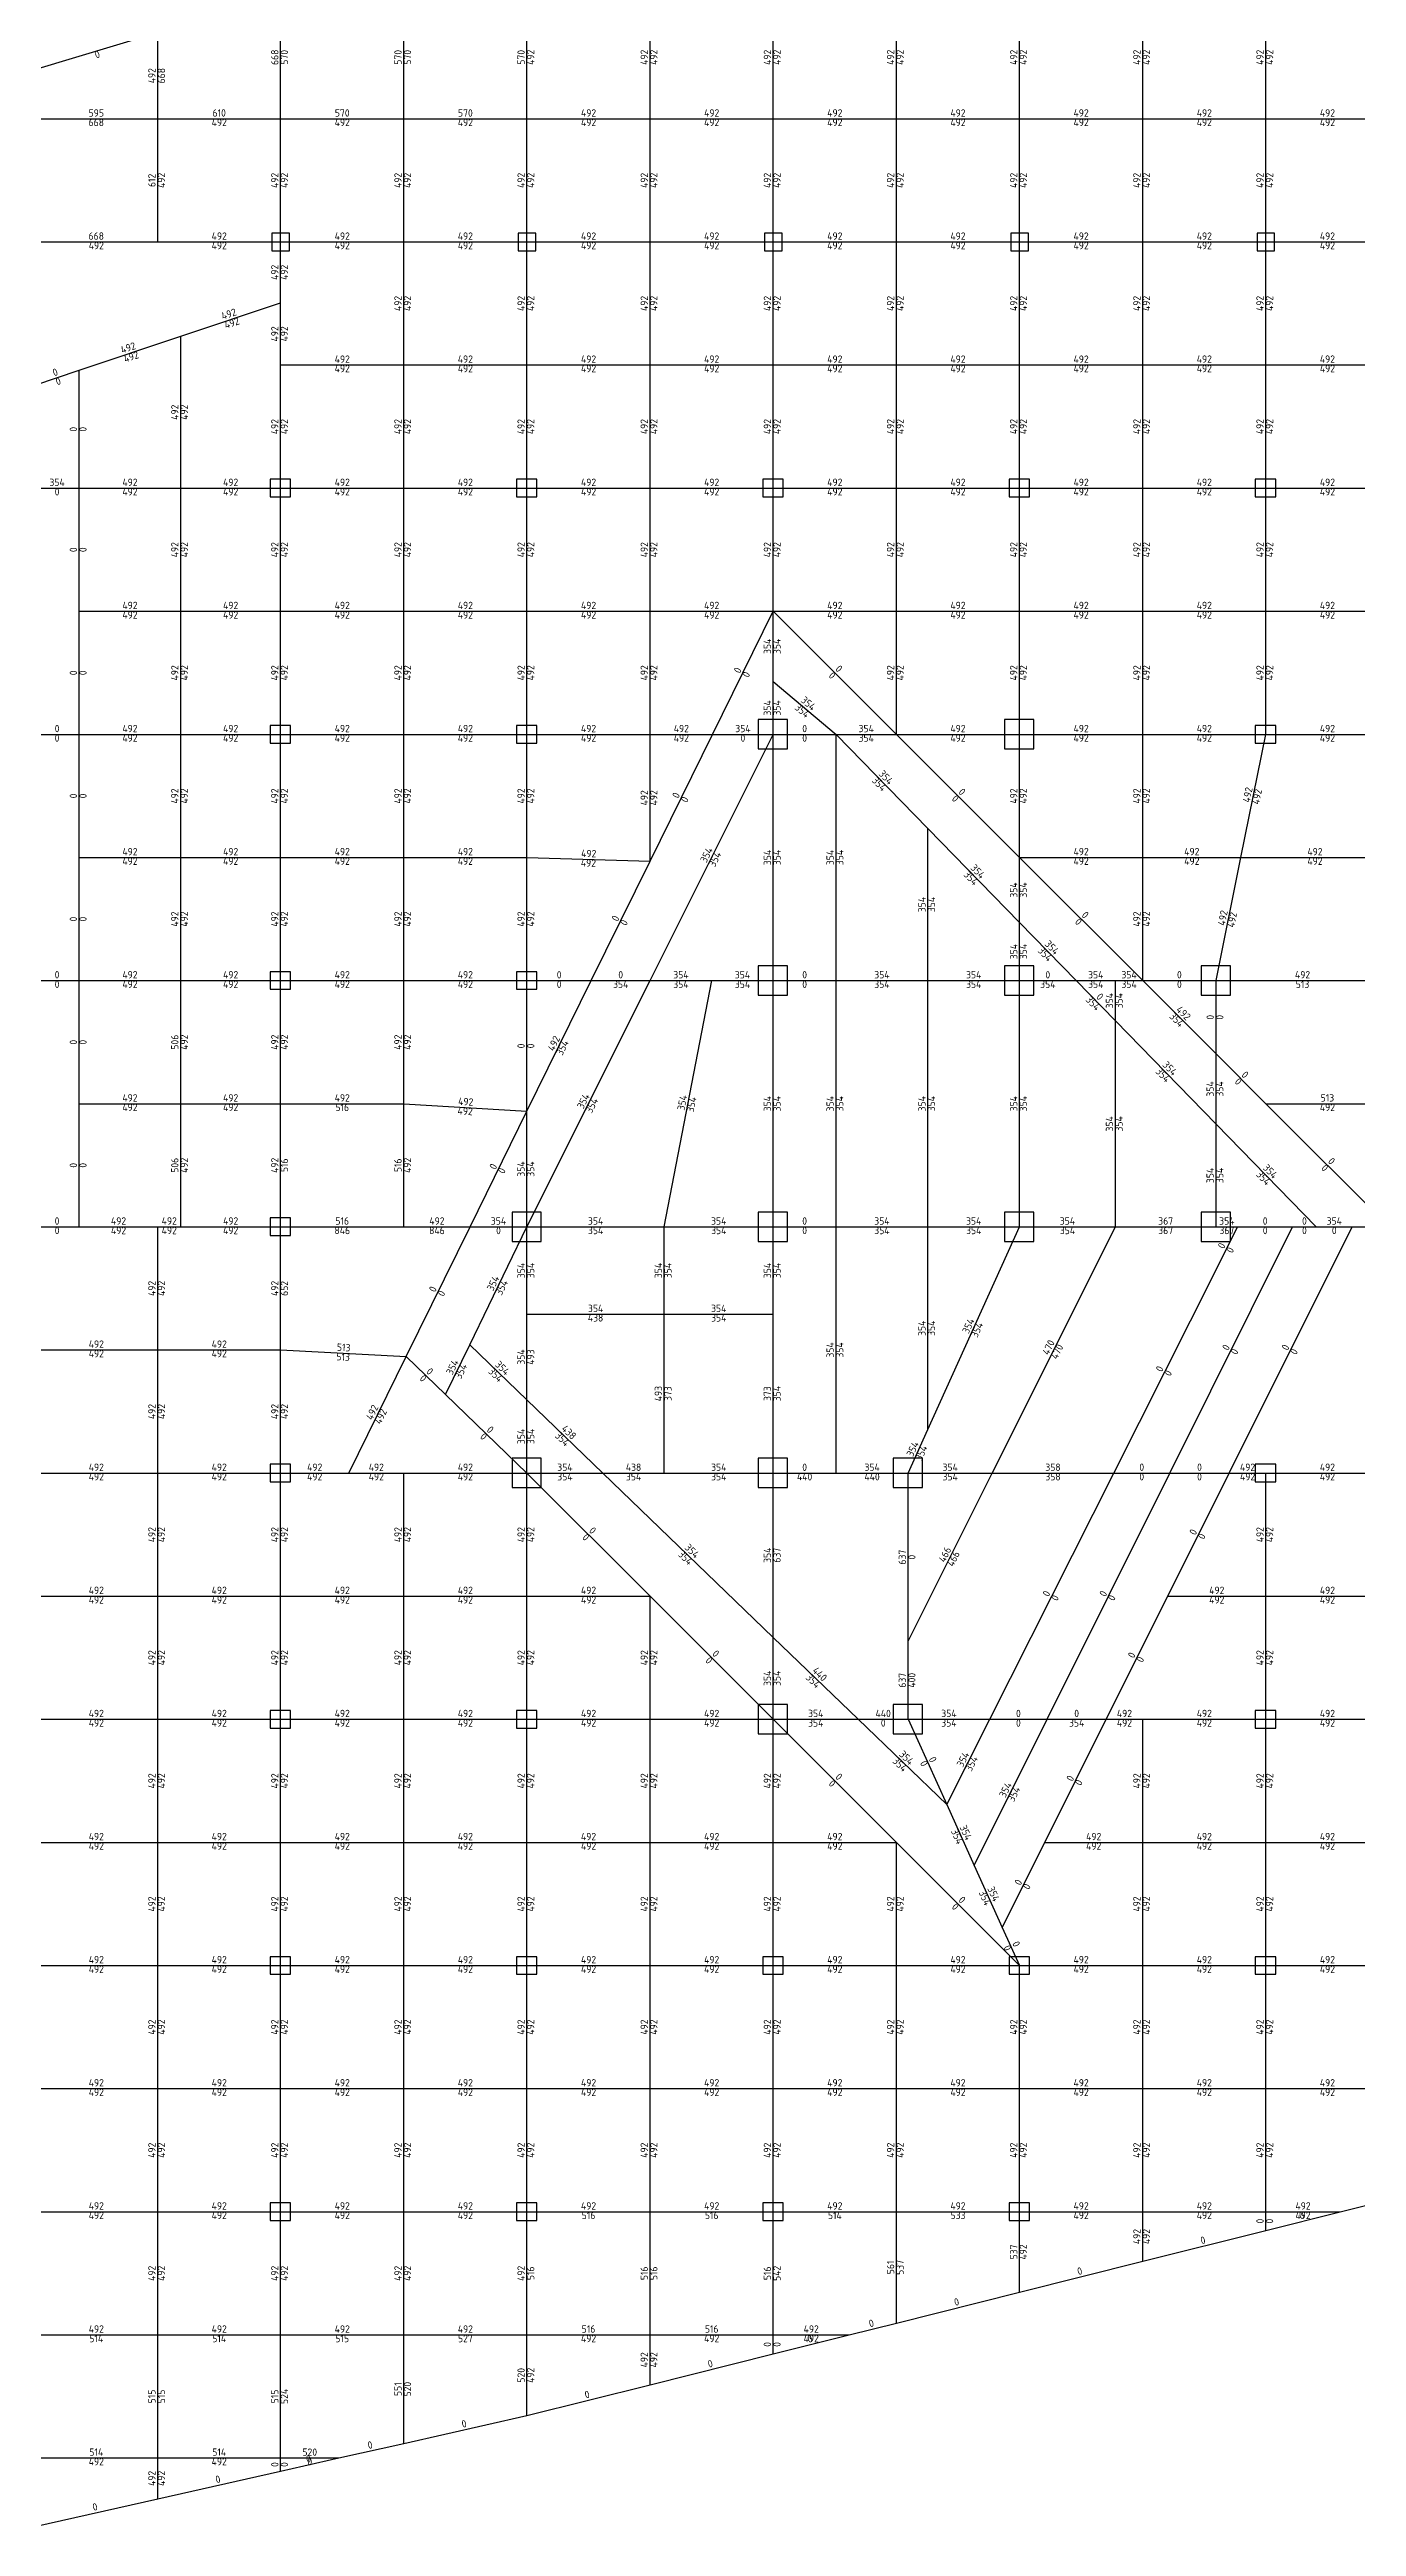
# Model space of a CAD drawing. Header units: millimetres. Extents: x -245177 to 1112891, y -1092030 to 122567.
# Drawn here: x 30308 to 74879, y -92503 to -8003 of the extents above; entities that cross this region are included whole.
import ezdxf
from ezdxf.enums import TextEntityAlignment as Align

# ---------------------------------------------------------------- set-up
doc = ezdxf.new("R2010")
doc.units = ezdxf.units.MM
doc.header["$MEASUREMENT"] = 0
for name, color, linetype in [('13', 4, 'Continuous'), ('dsg', 7, 'Continuous'), ('jiantu', 134, 'Continuous')]:
    doc.layers.add(name, color=color, linetype=linetype)
doc.styles.add('TrueTypeFont', font='yjkeng.shx', dxfattribs={"bigfont": 'yjkchn.shx'})

msp = doc.modelspace()

# ---------------------------------------------------------------- linework, layer by layer
at = {"layer": 'jiantu'}
for p, q in [((38190, -10367), (38190, -6167)), ((42390, -10367), (42390, -6167)), ((46590, -10367), (46590, -6167)), ((50790, -10367), (50790, -6167)), ((54990, -10367), (54990, -6167)), ((59190, -10367), (59190, -6167)), ((63390, -10367), (63390, -6167)), ((67590, -10367), (67590, -6167)), ((71790, -10367), (71790, -6167)), ((29806, -8683), (33998, -7425)), ((33998, -10367), (33998, -7425)), ((29806, -10367), (33998, -10367)), ((33998, -14567), (33998, -10367)), ((33998, -10367), (38190, -10367)), ((38190, -14567), (38190, -10367)), ((38190, -10367), (42390, -10367)), ((42390, -14567), (42390, -10367)), ((42390, -10367), (46590, -10367)), ((46590, -14567), (46590, -10367)), ((46590, -10367), (50790, -10367)), ((50790, -14567), (50790, -10367)), ((50790, -10367), (54990, -10367)), ((54990, -14567), (54990, -10367)), ((54990, -10367), (59190, -10367)), ((59190, -14567), (59190, -10367)), ((59190, -10367), (63390, -10367)), ((63390, -14567), (63390, -10367)), ((63390, -10367), (67590, -10367)), ((67590, -14567), (67590, -10367)), ((67590, -10367), (71790, -10367)), ((71790, -14567), (71790, -10367)), ((71790, -10367), (75990, -10367)), ((29806, -14567), (33998, -14567)), ((33998, -14567), (38190, -14567)), ((38190, -14567), (42390, -14567)), ((38190, -16642), (38190, -14567)), ((42390, -14567), (46590, -14567)), ((42390, -18764), (42390, -14567)), ((46590, -14567), (50790, -14567)), ((46590, -18764), (46590, -14567)), ((50790, -14567), (54990, -14567)), ((50790, -18764), (50790, -14567)), ((54990, -14567), (59190, -14567)), ((54990, -18764), (54990, -14567)), ((59190, -14567), (63390, -14567)), ((59190, -18764), (59190, -14567)), ((63390, -14567), (67590, -14567)), ((63390, -18764), (63390, -14567)), ((67590, -14567), (71790, -14567)), ((67590, -18763), (67590, -14567)), ((71790, -14567), (75990, -14567)), ((71790, -18763), (71790, -14567)), ((34780, -17786), (38190, -16642)), ((38190, -18764), (38190, -16642)), ((31321, -18947), (34780, -17786)), ((34780, -22967), (34780, -17786)), ((29806, -19455), (31321, -18947)), ((31321, -22967), (31321, -18947)), ((38190, -22967), (38190, -18764)), ((38190, -18764), (42390, -18764)), ((42390, -22967), (42390, -18764)), ((42390, -18764), (46590, -18764)), ((46590, -22967), (46590, -18764)), ((46590, -18764), (50790, -18764)), ((50790, -22967), (50790, -18764)), ((50790, -18764), (54990, -18764)), ((54990, -22967), (54990, -18764)), ((54990, -18764), (59190, -18764)), ((59190, -22967), (59190, -18764)), ((59190, -18764), (63390, -18764)), ((63390, -18764), (67590, -18763)), ((63390, -22967), (63390, -18764)), ((67590, -22967), (67590, -18763)), ((67590, -18763), (71790, -18763)), ((71790, -22967), (71790, -18763)), ((71790, -18763), (75990, -18763)), ((29806, -22967), (31321, -22967)), ((31321, -22967), (34780, -22967)), ((31321, -27167), (31321, -22967)), ((34780, -22967), (38190, -22967)), ((34780, -27167), (34780, -22967)), ((38190, -22967), (42390, -22967)), ((38190, -27167), (38190, -22967)), ((42390, -22967), (46590, -22967)), ((42390, -27167), (42390, -22967)), ((46590, -22967), (50790, -22967)), ((46590, -27167), (46590, -22967)), ((50790, -22967), (54990, -22967)), ((50790, -27167), (50790, -22967)), ((54990, -22967), (59190, -22967)), ((54990, -27167), (54990, -22967)), ((59190, -22967), (63390, -22967)), ((59190, -27167), (59190, -22967)), ((63390, -22967), (67590, -22967)), ((63390, -27167), (63390, -22967)), ((67590, -22967), (71790, -22967)), ((67590, -27167), (67590, -22967)), ((71790, -22967), (75990, -22967)), ((71790, -27167), (71790, -22967)), ((31321, -27167), (34780, -27167)), ((31321, -31367), (31321, -27167)), ((34780, -27167), (38190, -27167)), ((34780, -31367), (34780, -27167)), ((38190, -31367), (38190, -27167)), ((38190, -27167), (42390, -27167)), ((42390, -31367), (42390, -27167)), ((42390, -27167), (46590, -27167)), ((46590, -31367), (46590, -27167)), ((46590, -27167), (50790, -27167)), ((50790, -31367), (50790, -27167)), ((50790, -27167), (54990, -27167)), ((52921, -31367), (54990, -27167)), ((54990, -27167), (59190, -27167)), ((54990, -27167), (59190, -31367)), ((54990, -29563), (54990, -27167)), ((59190, -27167), (63390, -27167)), ((59190, -31367), (59190, -27167)), ((63390, -31367), (63390, -27167)), ((63390, -27167), (67590, -27167)), ((67590, -31367), (67590, -27167)), ((67590, -27167), (71790, -27167)), ((71790, -31367), (71790, -27167)), ((71790, -27167), (75990, -27167)), ((54990, -31367), (54990, -29563)), ((54990, -29563), (57130, -31367)), ((29806, -31367), (31321, -31367)), ((31321, -35567), (31321, -31367)), ((31321, -31367), (34780, -31367)), ((34780, -35567), (34780, -31367)), ((34780, -31367), (38190, -31367)), ((38190, -31367), (42390, -31367)), ((38190, -35567), (38190, -31367)), ((42390, -31367), (46590, -31367)), ((42390, -35567), (42390, -31367)), ((46590, -31367), (50790, -31367)), ((46590, -35567), (46590, -31367)), ((50790, -31367), (52921, -31367)), ((50790, -35696), (52921, -31367)), ((50790, -35696), (50790, -31367)), ((50790, -39767), (54990, -31367)), ((52921, -31367), (54990, -31367)), ((54990, -31367), (57130, -31367)), ((54990, -39767), (54990, -31367)), ((57130, -31367), (59190, -31367)), ((57130, -39767), (57130, -31367)), ((57130, -31367), (60260, -34577)), ((59190, -31367), (63390, -31367)), ((59190, -31367), (63390, -35567)), ((63390, -31367), (67590, -31367)), ((63390, -35567), (63390, -31367)), ((67590, -31367), (71790, -31367)), ((67590, -35567), (67590, -31367)), ((70940, -35567), (71790, -31367)), ((71790, -31367), (75990, -31367)), ((60260, -34577), (63390, -37788)), ((60260, -39767), (60260, -34577)), ((31321, -35567), (34780, -35567)), ((31321, -39767), (31321, -35567)), ((34780, -35567), (38190, -35567)), ((34780, -39767), (34780, -35567)), ((38190, -39767), (38190, -35567)), ((38190, -35567), (42390, -35567)), ((42390, -39767), (42390, -35567)), ((42390, -35567), (46590, -35567)), ((46590, -39767), (46590, -35567)), ((46590, -35567), (50790, -35696)), ((48785, -39767), (50790, -35696)), ((63390, -35567), (67590, -39767)), ((63390, -35567), (67590, -35567)), ((63390, -37788), (63390, -35567)), ((67590, -35567), (70940, -35567)), ((67590, -39767), (67590, -35567)), ((70090, -39767), (70940, -35567)), ((70940, -35567), (75990, -35567)), ((63390, -39767), (63390, -37788)), ((63390, -37788), (65319, -39767)), ((29806, -39767), (31321, -39767)), ((31321, -43967), (31321, -39767)), ((31321, -39767), (34780, -39767)), ((34780, -43967), (34780, -39767)), ((34780, -39767), (38190, -39767)), ((38190, -39767), (42390, -39767)), ((38190, -43967), (38190, -39767)), ((42390, -39767), (46590, -39767)), ((42390, -43967), (42390, -39767)), ((46590, -39767), (48785, -39767)), ((46590, -44225), (46590, -39767)), ((46590, -44225), (48785, -39767)), ((46590, -48167), (50790, -39767)), ((48785, -39767), (50790, -39767)), ((50790, -39767), (52890, -39767)), ((51271, -48167), (52890, -39767)), ((52890, -39767), (54990, -39767)), ((54990, -48167), (54990, -39767)), ((54990, -39767), (57130, -39767)), ((57130, -39767), (60260, -39767)), ((57130, -48167), (57130, -39767)), ((60260, -39767), (63390, -39767)), ((60260, -48167), (60260, -39767)), ((63390, -48167), (63390, -39767)), ((63390, -39767), (65319, -39767)), ((65319, -39767), (66657, -39767)), ((65319, -39767), (66657, -41140)), ((66657, -39767), (67590, -39767)), ((66657, -41140), (66657, -39767)), ((67590, -39767), (70090, -39767)), ((67590, -39767), (70090, -42267)), ((70090, -39767), (75990, -39767)), ((70090, -42267), (70090, -39767)), ((66657, -41140), (70090, -44660)), ((66657, -48167), (66657, -41140)), ((70090, -42267), (71790, -43967)), ((70090, -44660), (70090, -42267)), ((31321, -43967), (34780, -43967)), ((31321, -48167), (31321, -43967)), ((34780, -43967), (38190, -43967)), ((34780, -48167), (34780, -43967)), ((38190, -48167), (38190, -43967)), ((38190, -43967), (42390, -43967)), ((42390, -48167), (42390, -43967)), ((42390, -43967), (46590, -44225)), ((44649, -48167), (46590, -44225)), ((46590, -48167), (46590, -44225)), ((70090, -48167), (70090, -44660)), ((70090, -44660), (73508, -48167)), ((71790, -43967), (75990, -48167)), ((71790, -43967), (75990, -43967)), ((29806, -48167), (31321, -48167)), ((31321, -48167), (33998, -48167)), ((33998, -48167), (34780, -48167)), ((33998, -52367), (33998, -48167)), ((34780, -48167), (38190, -48167)), ((38190, -48167), (42390, -48167)), ((38190, -52367), (38190, -48167)), ((42390, -48167), (44649, -48167)), ((42469, -52594), (44649, -48167)), ((44638, -52187), (46590, -48167)), ((44649, -48167), (46590, -48167)), ((46590, -48167), (51271, -48167)), ((46590, -51148), (46590, -48167)), ((51271, -48167), (54990, -48167)), ((51271, -51148), (51271, -48167)), ((54990, -48167), (57130, -48167)), ((54990, -51148), (54990, -48167)), ((57130, -48167), (60260, -48167)), ((57130, -56567), (57130, -48167)), ((60260, -48167), (63390, -48167)), ((60260, -55085), (63390, -48167)), ((60260, -55085), (60260, -48167)), ((62457, -56567), (66657, -48167)), ((63390, -48167), (66657, -48167)), ((66657, -48167), (70090, -48167)), ((68515, -56567), (72701, -48167)), ((70090, -48167), (70828, -48167)), ((70090, -49634), (70828, -48167)), ((70540, -56567), (74735, -48167)), ((70828, -48167), (72701, -48167)), ((72701, -48167), (73508, -48167)), ((73508, -48167), (74735, -48167)), ((74735, -48167), (75990, -48167)), ((66600, -56567), (70090, -49634)), ((46590, -54069), (46590, -51148)), ((46590, -51148), (51271, -51148)), ((51271, -56567), (51271, -51148)), ((51271, -51148), (54990, -51148)), ((54990, -56567), (54990, -51148)), ((29806, -52367), (33998, -52367)), ((33998, -56567), (33998, -52367)), ((33998, -52367), (38190, -52367)), ((38190, -56567), (38190, -52367)), ((38190, -52367), (42469, -52594)), ((43812, -53889), (44638, -52187)), ((44638, -52187), (46590, -54069)), ((40512, -56567), (42469, -52594)), ((42469, -52594), (43812, -53889)), ((43812, -53889), (46590, -56567)), ((46590, -56567), (46590, -54069)), ((46590, -54069), (49179, -56567)), ((59590, -56567), (60260, -55085)), ((29806, -56567), (33998, -56567)), ((33998, -56567), (38190, -56567)), ((33998, -60767), (33998, -56567)), ((38190, -56567), (40512, -56567)), ((38190, -60767), (38190, -56567)), ((40512, -56567), (42390, -56567)), ((42390, -56567), (46590, -56567)), ((42390, -60767), (42390, -56567)), ((46590, -56567), (49179, -56567)), ((46590, -60767), (46590, -56567)), ((46590, -56567), (50790, -60767)), ((49179, -56567), (51271, -56567)), ((49179, -56567), (54990, -62171)), ((51271, -56567), (54990, -56567)), ((54990, -56567), (57130, -56567)), ((54990, -62171), (54990, -56567)), ((57130, -56567), (59590, -56567)), ((59590, -56567), (62457, -56567)), ((59590, -62303), (59590, -56567)), ((59590, -62303), (62457, -56567)), ((62371, -64967), (66600, -56567)), ((62457, -56567), (66600, -56567)), ((64329, -64967), (68515, -56567)), ((66600, -56567), (68515, -56567)), ((68442, -60767), (70540, -56567)), ((68515, -56567), (70540, -56567)), ((70540, -56567), (71790, -56567)), ((71790, -56567), (75990, -56567)), ((71790, -60767), (71790, -56567)), ((29806, -60767), (33998, -60767)), ((33998, -64967), (33998, -60767)), ((33998, -60767), (38190, -60767)), ((38190, -64967), (38190, -60767)), ((38190, -60767), (42390, -60767)), ((42390, -64967), (42390, -60767)), ((42390, -60767), (46590, -60767)), ((46590, -64967), (46590, -60767)), ((46590, -60767), (50790, -60767)), ((50790, -64967), (50790, -60767)), ((50790, -60767), (54990, -64967)), ((66345, -64967), (68442, -60767)), ((68442, -60767), (71790, -60767)), ((71790, -64967), (71790, -60767)), ((71790, -60767), (75990, -60767)), ((54990, -64967), (54990, -62171)), ((54990, -62171), (57888, -64967)), ((59590, -64967), (59590, -62303)), ((29806, -64967), (33998, -64967)), ((33998, -64967), (38190, -64967)), ((33998, -69167), (33998, -64967)), ((38190, -64967), (42390, -64967)), ((38190, -69167), (38190, -64967)), ((42390, -64967), (46590, -64967)), ((42390, -69167), (42390, -64967)), ((46590, -64967), (50790, -64967)), ((46590, -69167), (46590, -64967)), ((50790, -64967), (54990, -64967)), ((50790, -69167), (50790, -64967)), ((54990, -64967), (57888, -64967)), ((54990, -69167), (54990, -64967)), ((54990, -64967), (59190, -69167)), ((57888, -64967), (59590, -64967)), ((57888, -64967), (60906, -67877)), ((59590, -64967), (62371, -64967)), ((59590, -64967), (60906, -67877)), ((60906, -67877), (62371, -64967)), ((61845, -69952), (64329, -64967)), ((62371, -64967), (64329, -64967)), ((64247, -69167), (66345, -64967)), ((64329, -64967), (66345, -64967)), ((66345, -64967), (67590, -64967)), ((67590, -64967), (71790, -64967)), ((67590, -69167), (67590, -64967)), ((71790, -64967), (75990, -64967)), ((71790, -69167), (71790, -64967)), ((60906, -67877), (61845, -69952)), ((29806, -69167), (33998, -69167)), ((33998, -73367), (33998, -69167)), ((33998, -69167), (38190, -69167)), ((38190, -73367), (38190, -69167)), ((38190, -69167), (42390, -69167)), ((42390, -73367), (42390, -69167)), ((42390, -69167), (46590, -69167)), ((46590, -73367), (46590, -69167)), ((46590, -69167), (50790, -69167)), ((50790, -73367), (50790, -69167)), ((50790, -69167), (54990, -69167)), ((54990, -73367), (54990, -69167)), ((54990, -69167), (59190, -69167)), ((59190, -73367), (59190, -69167)), ((59190, -69167), (63390, -73367)), ((62800, -72064), (64247, -69167)), ((64247, -69167), (67590, -69167)), ((67590, -73367), (67590, -69167)), ((67590, -69167), (71790, -69167)), ((71790, -73367), (71790, -69167)), ((71790, -69167), (75990, -69167)), ((61845, -69952), (62800, -72064)), ((62800, -72064), (63390, -73367)), ((29806, -73367), (33998, -73367)), ((33998, -73367), (38190, -73367)), ((33998, -77567), (33998, -73367)), ((38190, -73367), (42390, -73367)), ((38190, -77567), (38190, -73367)), ((42390, -73367), (46590, -73367)), ((42390, -77567), (42390, -73367)), ((46590, -73367), (50790, -73367)), ((46590, -77567), (46590, -73367)), ((50790, -73367), (54990, -73367)), ((50790, -77567), (50790, -73367)), ((54990, -73367), (59190, -73367)), ((54990, -77567), (54990, -73367)), ((59190, -73367), (63390, -73367)), ((59190, -77567), (59190, -73367)), ((63390, -73367), (67590, -73367)), ((63390, -77567), (63390, -73367)), ((67590, -73367), (71790, -73367)), ((67590, -77567), (67590, -73367)), ((71790, -73367), (75990, -73367)), ((71790, -77567), (71790, -73367)), ((29806, -77567), (33998, -77567)), ((33998, -81767), (33998, -77567)), ((33998, -77567), (38190, -77567)), ((38190, -81767), (38190, -77567)), ((38190, -77567), (42390, -77567)), ((42390, -81767), (42390, -77567)), ((42390, -77567), (46590, -77567)), ((46590, -81767), (46590, -77567)), ((46590, -77567), (50790, -77567)), ((50790, -81767), (50790, -77567)), ((50790, -77567), (54990, -77567)), ((54990, -81767), (54990, -77567)), ((54990, -77567), (59190, -77567)), ((59190, -81767), (59190, -77567)), ((59190, -77567), (63390, -77567)), ((63390, -81767), (63390, -77567)), ((63390, -77567), (67590, -77567)), ((67590, -81767), (67590, -77567)), ((67590, -77567), (71790, -77567)), ((71790, -81767), (71790, -77567)), ((71790, -77567), (75990, -77567)), ((29806, -81767), (33998, -81767)), ((33998, -81767), (38190, -81767)), ((33998, -85967), (33998, -81767)), ((38190, -81767), (42390, -81767)), ((38190, -85967), (38190, -81767)), ((42390, -81767), (46590, -81767)), ((42390, -85967), (42390, -81767)), ((46590, -81767), (50790, -81767)), ((46590, -85967), (46590, -81767)), ((50790, -81767), (54990, -81767)), ((50790, -85967), (50790, -81767)), ((54990, -81767), (59190, -81767)), ((54990, -85967), (54990, -81767)), ((59190, -81767), (63390, -81767)), ((59190, -85563), (59190, -81767)), ((63390, -81767), (67590, -81767)), ((63390, -84510), (63390, -81767)), ((67590, -81767), (71790, -81767)), ((67590, -83456), (67590, -81767)), ((71790, -81767), (74326, -81767)), ((71790, -82403), (71790, -81767)), ((29806, -85967), (33998, -85967)), ((33998, -90167), (33998, -85967)), ((33998, -85967), (38190, -85967)), ((38190, -90167), (38190, -85967)), ((38190, -85967), (42390, -85967)), ((42390, -89669), (42390, -85967)), ((42390, -85967), (46590, -85967)), ((46591, -88722), (46590, -85967)), ((46590, -85967), (50790, -85967)), ((50790, -87669), (50790, -85967)), ((50790, -85967), (54990, -85967)), ((54990, -86616), (54990, -85967)), ((54990, -85967), (57578, -85967)), ((29806, -90167), (33998, -90167)), ((33998, -90167), (38190, -90167)), ((33998, -91559), (33998, -90167)), ((38190, -90167), (40177, -90167)), ((38190, -90615), (38190, -90167))]:
    msp.add_line(p, q, dxfattribs=at)
at = {"layer": 'jiantu', "color": 94}
for p, q in [((71790, -82403), (74326, -81767)), ((74326, -81767), (75990, -81350)), ((67590, -83456), (71790, -82403)), ((63390, -84510), (67590, -83456)), ((59190, -85563), (63390, -84510)), ((54990, -86616), (57578, -85967)), ((57578, -85967), (59190, -85563)), ((50790, -87669), (54990, -86616)), ((46591, -88722), (50790, -87669)), ((42390, -89669), (46591, -88722)), ((38190, -90615), (40177, -90167)), ((40177, -90167), (42390, -89669)), ((33998, -91559), (38190, -90615)), ((29806, -92503), (33998, -91559))]:
    msp.add_line(p, q, dxfattribs=at)
at = {"layer": 'jiantu', "color": 54}
for points in [[(38490, -14267), (37890, -14267), (37890, -14867), (38490, -14867)], [(46890, -14267), (46290, -14267), (46290, -14867), (46890, -14867)], [(55290, -14267), (54690, -14267), (54690, -14867), (55290, -14867)], [(63690, -14267), (63090, -14267), (63090, -14867), (63690, -14867)], [(72090, -14267), (71490, -14267), (71490, -14867), (72090, -14867)], [(38530, -22657), (37830, -22657), (37830, -23257), (38530, -23257)], [(46930, -22657), (46230, -22657), (46230, -23257), (46930, -23257)], [(55330, -22657), (54630, -22657), (54630, -23257), (55330, -23257)], [(63730, -22657), (63030, -22657), (63030, -23257), (63730, -23257)], [(72130, -22657), (71430, -22657), (71430, -23257), (72130, -23257)], [(38530, -31062), (37830, -31062), (37830, -31662), (38530, -31662)], [(46930, -31062), (46230, -31062), (46230, -31662), (46930, -31662)], [(55480, -30862), (54480, -30862), (54480, -31862), (55480, -31862)], [(63880, -30862), (62880, -30862), (62880, -31862), (63880, -31862)], [(72130, -31062), (71430, -31062), (71430, -31662), (72130, -31662)], [(38530, -39462), (37830, -39462), (37830, -40062), (38530, -40062)], [(46930, -39462), (46230, -39462), (46230, -40062), (46930, -40062)], [(55480, -39262), (54480, -39262), (54480, -40262), (55480, -40262)], [(63880, -39262), (62880, -39262), (62880, -40262), (63880, -40262)], [(70580, -39262), (69580, -39262), (69580, -40262), (70580, -40262)], [(38530, -47862), (37830, -47862), (37830, -48462), (38530, -48462)], [(47080, -47662), (46080, -47662), (46080, -48662), (47080, -48662)], [(55480, -47662), (54480, -47662), (54480, -48662), (55480, -48662)], [(63880, -47662), (62880, -47662), (62880, -48662), (63880, -48662)], [(70580, -47662), (69580, -47662), (69580, -48662), (70580, -48662)], [(38530, -56262), (37830, -56262), (37830, -56862), (38530, -56862)], [(47080, -56062), (46080, -56062), (46080, -57062), (47080, -57062)], [(55480, -56062), (54480, -56062), (54480, -57062), (55480, -57062)], [(60080, -56062), (59080, -56062), (59080, -57062), (60080, -57062)], [(72130, -56262), (71430, -56262), (71430, -56862), (72130, -56862)], [(38530, -64667), (37830, -64667), (37830, -65267), (38530, -65267)], [(46930, -64667), (46230, -64667), (46230, -65267), (46930, -65267)], [(55480, -64467), (54480, -64467), (54480, -65467), (55480, -65467)], [(60080, -64467), (59080, -64467), (59080, -65467), (60080, -65467)], [(72130, -64667), (71430, -64667), (71430, -65267), (72130, -65267)], [(38530, -73067), (37830, -73067), (37830, -73667), (38530, -73667)], [(46930, -73067), (46230, -73067), (46230, -73667), (46930, -73667)], [(55330, -73067), (54630, -73067), (54630, -73667), (55330, -73667)], [(63730, -73067), (63030, -73067), (63030, -73667), (63730, -73667)], [(72130, -73067), (71430, -73067), (71430, -73667), (72130, -73667)], [(38530, -81467), (37830, -81467), (37830, -82067), (38530, -82067)], [(46930, -81467), (46230, -81467), (46230, -82067), (46930, -82067)], [(55330, -81467), (54630, -81467), (54630, -82067), (55330, -82067)], [(63730, -81467), (63030, -81467), (63030, -82067), (63730, -82067)]]:
    msp.add_lwpolyline(points, close=True, dxfattribs=at)

# ---------------------------------------------------------------- texts
at = {"layer": '13', "color": 4, "linetype": 'Continuous', "style": 'TrueTypeFont'}
for s, p in [('668', (38190, -8267)), ('570', (42390, -8267)), ('570', (46590, -8267)), ('612', (33998, -12467)), ('637', (59590, -59435)), ('637', (59590, -63635)), ('561', (59190, -83665)), ('537', (63390, -83138)), ('551', (42390, -87818))]:
    msp.add_text(s, height=250, rotation=90, dxfattribs=at).set_placement(p, align=Align.BOTTOM_CENTER)
for s, p in [('570', (38190, -8267)), ('570', (42390, -8267)), ('668', (33998, -8896)), ('652', (38190, -50267)), ('637', (54990, -59369)), ('542', (54990, -83867)), ('537', (59190, -83665))]:
    msp.add_text(s, height=250, rotation=90, dxfattribs=at).set_placement(p, align=Align.TOP_CENTER)
for s, p in [('595', (31902, -10367)), ('610', (36094, -10367)), ('570', (40290, -10367)), ('570', (44490, -10367)), ('668', (31902, -14567))]:
    msp.add_text(s, height=250, dxfattribs=at).set_placement(p, align=Align.BOTTOM_CENTER)
for s, p in [('668', (31902, -10367)), ('846', (40290, -48167)), ('846', (43519, -48167)), ('533', (61290, -81767)), ('527', (44490, -85967))]:
    msp.add_text(s, height=250, dxfattribs=at).set_placement(p, align=Align.TOP_CENTER)
at = {"layer": 'dsg', "color": 1, "linetype": 'Continuous', "style": 'TrueTypeFont'}
for s, rotation, p in [('0', 16.70489, (31902, -8054)), ('492', 90, (46590, -8267)), ('492', 90, (50790, -8267)), ('492', 90, (54990, -8267)), ('492', 90, (59190, -8267)), ('492', 90, (63390, -8267)), ('492', 90, (67590, -8267)), ('492', 90, (71790, -8267)), ('492', 90, (33998, -12467)), ('492', 90, (38190, -12467)), ('492', 90, (42390, -12467)), ('492', 90, (46590, -12467)), ('492', 90, (50790, -12467)), ('492', 90, (54990, -12467)), ('492', 90, (59190, -12467)), ('492', 90, (63390, -12467)), ('492', 90, (67590, -12467)), ('492', 90, (71790, -12467)), ('492', 90, (38190, -15604)), ('492', 90, (42390, -16666)), ('492', 90, (46590, -16666)), ('492', 90, (50790, -16665)), ('492', 90, (54990, -16665)), ('492', 90, (59190, -16665)), ('492', 90, (63390, -16665)), ('492', 90, (67590, -16665)), ('492', 90, (71790, -16665)), ('492', 18.5522, (36485, -17214)), ('492', 90, (38190, -17703)), ('492', 18.5522, (33051, -18366)), ('0', 18.5522, (30564, -19201)), ('492', 90, (34780, -20376)), ('0', 90, (31321, -20957)), ('492', 90, (38190, -20866)), ('492', 90, (42390, -20866)), ('492', 90, (46590, -20866)), ('492', 90, (50790, -20865)), ('492', 90, (54990, -20865)), ('492', 90, (59190, -20865)), ('492', 90, (63390, -20865)), ('492', 90, (67590, -20865)), ('492', 90, (71790, -20865)), ('0', 90, (31321, -25067)), ('492', 90, (34780, -25067)), ('492', 90, (38190, -25067)), ('492', 90, (42390, -25067)), ('492', 90, (46590, -25067)), ('492', 90, (50790, -25067)), ('492', 90, (54990, -25067)), ('492', 90, (59190, -25067)), ('492', 90, (63390, -25067)), ('492', 90, (67590, -25067)), ('492', 90, (71790, -25067)), ('354', 90, (54990, -28365)), ('0', 90, (31321, -29267)), ('492', 90, (34780, -29267)), ('492', 90, (38190, -29267)), ('492', 90, (42390, -29267)), ('492', 90, (46590, -29267)), ('492', 90, (50790, -29267)), ('0', 63.78299, (53955, -29267)), ('0', 315, (57090, -29267)), ('492', 90, (59190, -29267)), ('492', 90, (63390, -29267)), ('492', 90, (67590, -29267)), ('492', 90, (71790, -29267)), ('354', 90, (54990, -30465)), ('354', 319.88224, (56060, -30465)), ('354', 314.27126, (58695, -32972)), ('0', 90, (31321, -33467)), ('492', 90, (34780, -33467)), ('492', 90, (38190, -33467)), ('492', 90, (42390, -33467)), ('492', 90, (46590, -33467)), ('492', 90, (50790, -33531)), ('0', 63.78299, (51855, -33531)), ('0', 315, (61290, -33467)), ('492', 90, (63390, -33467)), ('492', 90, (67590, -33467)), ('492', 78.55896, (71365, -33467)), ('354', 63.43495, (52890, -35567)), ('354', 90, (54990, -35567)), ('354', 90, (57130, -35567)), ('492', 358.23892, (48690, -35631)), ('354', 314.27126, (61825, -36182)), ('354', 90, (60260, -37172)), ('354', 90, (63390, -36677)), ('0', 90, (31321, -37667)), ('492', 90, (34780, -37667)), ('492', 90, (38190, -37667)), ('492', 90, (42390, -37667)), ('492', 90, (46590, -37667)), ('0', 63.78299, (49787, -37731)), ('0', 315, (65490, -37667)), ('492', 90, (67590, -37667)), ('492', 78.55896, (70515, -37667)), ('354', 90, (63390, -38777)), ('354', 314.27126, (64354, -38777)), ('354', 314.27126, (65988, -40453)), ('354', 90, (66657, -40453)), ('354', 315, (68840, -41017)), ('0', 90, (70090, -41017)), ('0', 90, (31321, -41867)), ('492', 90, (34780, -41867)), ('492', 90, (38190, -41867)), ('492', 90, (42390, -41867)), ('0', 90, (46590, -41996)), ('354', 63.78299, (47687, -41996)), ('354', 314.27126, (68373, -42900)), ('354', 63.43495, (48690, -43967)), ('354', 79.09541, (52080, -43967)), ('354', 90, (54990, -43967)), ('354', 90, (57130, -43967)), ('354', 90, (60260, -43967)), ('354', 90, (63390, -43967)), ('354', 90, (70090, -43464)), ('0', 315, (70940, -43117)), ('492', 356.48117, (44490, -44096)), ('354', 90, (66657, -44653)), ('0', 90, (31321, -46067)), ('492', 90, (34780, -46067)), ('516', 90, (38190, -46067)), ('492', 90, (42390, -46067)), ('0', 63.78299, (45619, -46196)), ('354', 90, (46590, -46196)), ('354', 90, (70090, -46414)), ('354', 314.27126, (71799, -46414)), ('0', 315, (73890, -46067)), ('0', 63.28038, (70459, -48900)), ('354', 90, (46590, -49657)), ('354', 90, (51271, -49657)), ('354', 90, (54990, -49657)), ('492', 90, (33998, -50267)), ('0', 63.78299, (43559, -50380)), ('354', 64.10801, (45614, -50177)), ('354', 90, (60260, -51626)), ('354', 65.65891, (61825, -51626)), ('493', 90, (46590, -52609)), ('354', 90, (57130, -52367)), ('470', 63.43495, (64557, -52367)), ('0', 63.51176, (70608, -52367)), ('0', 63.46126, (72637, -52367)), ('513', 356.9667, (40329, -52480)), ('0', 316.04501, (43140, -53241)), ('354', 64.10801, (44225, -53038)), ('354', 316.03601, (45614, -53128)), ('0', 63.28038, (68345, -53100)), ('373', 90, (51271, -53857)), ('354', 90, (54990, -53857)), ('492', 90, (33998, -54467)), ('492', 90, (38190, -54467)), ('492', 63.78299, (41490, -54580)), ('0', 316.04501, (45201, -55228)), ('354', 90, (46590, -55318)), ('354', 316.03601, (47884, -55318)), ('354', 65.65891, (59925, -55826)), ('492', 90, (33998, -58667)), ('492', 90, (38190, -58667)), ('492', 90, (42390, -58667)), ('492', 90, (46590, -58667)), ('0', 315, (48690, -58667)), ('0', 63.46126, (69491, -58667)), ('492', 90, (71790, -58667)), ('354', 316.03601, (52084, -59369)), ('0', 90, (59590, -59435)), ('466', 63.43495, (61023, -59435)), ('0', 63.28038, (64486, -60767)), ('0', 63.51176, (66422, -60767)), ('492', 90, (33998, -62867)), ('492', 90, (38190, -62867)), ('492', 90, (42390, -62867)), ('492', 90, (46590, -62867)), ('492', 90, (50790, -62867)), ('0', 315, (52890, -62867)), ('354', 90, (54990, -63569)), ('0', 63.46126, (67394, -62867)), ('492', 90, (71790, -62867)), ('354', 316.03601, (56439, -63569)), ('400', 90, (59590, -63635)), ('354', 316.03601, (59397, -66422)), ('0', 294.34109, (60248, -66422)), ('354', 63.28038, (61639, -66422)), ('492', 90, (33998, -67067)), ('492', 90, (38190, -67067)), ('492', 90, (42390, -67067)), ('492', 90, (46590, -67067)), ('492', 90, (50790, -67067)), ('492', 90, (54990, -67067)), ('0', 315, (57090, -67067)), ('354', 63.51176, (63087, -67460)), ('0', 63.46126, (65296, -67067)), ('492', 90, (67590, -67067)), ('492', 90, (71790, -67067)), ('354', 294.34109, (61376, -68915)), ('354', 294.34109, (62323, -71008)), ('0', 63.46126, (63524, -70615)), ('492', 90, (33998, -71267)), ('492', 90, (38190, -71267)), ('492', 90, (42390, -71267)), ('492', 90, (46590, -71267)), ('492', 90, (50790, -71267)), ('492', 90, (54990, -71267)), ('492', 90, (59190, -71267)), ('0', 315, (61290, -71267)), ('492', 90, (67590, -71267)), ('492', 90, (71790, -71267)), ('0', 294.34109, (63095, -72715)), ('492', 90, (33998, -75467)), ('492', 90, (38190, -75467)), ('492', 90, (42390, -75467)), ('492', 90, (46590, -75467)), ('492', 90, (50790, -75467)), ('492', 90, (54990, -75467)), ('492', 90, (59190, -75467)), ('492', 90, (63390, -75467)), ('492', 90, (67590, -75467)), ('492', 90, (71790, -75467)), ('492', 90, (33998, -79667)), ('492', 90, (38190, -79667)), ('492', 90, (42390, -79667)), ('492', 90, (46590, -79667)), ('492', 90, (50790, -79667)), ('492', 90, (54990, -79667)), ('492', 90, (59190, -79667)), ('492', 90, (63390, -79667)), ('492', 90, (67590, -79667)), ('492', 90, (71790, -79667)), ('492', 90, (67590, -82612)), ('0', 90, (71790, -82085)), ('492', 90, (33998, -83867)), ('492', 90, (38190, -83867)), ('492', 90, (42390, -83867)), ('492', 90, (63390, -83138)), ('516', 90, (46590, -83867)), ('516', 90, (50790, -83867)), ('492', 90, (50790, -86818)), ('0', 90, (54990, -86292)), ('515', 90, (33998, -88067)), ('524', 90, (38190, -88067)), ('520', 90, (42390, -87818)), ('492', 90, (46591, -87345)), ('0', 90, (38190, -90391)), ('492', 90, (33998, -90863))]:
    msp.add_text(s, height=250, rotation=rotation, dxfattribs=at).set_placement(p, align=Align.TOP_CENTER)
for s, rotation, p in [('492', 90, (50790, -8267)), ('492', 90, (54990, -8267)), ('492', 90, (59190, -8267)), ('492', 90, (63390, -8267)), ('492', 90, (67590, -8267)), ('492', 90, (71790, -8267)), ('492', 90, (33998, -8896)), ('492', 90, (38190, -12467)), ('492', 90, (42390, -12467)), ('492', 90, (46590, -12467)), ('492', 90, (50790, -12467)), ('492', 90, (54990, -12467)), ('492', 90, (59190, -12467)), ('492', 90, (63390, -12467)), ('492', 90, (67590, -12467)), ('492', 90, (71790, -12467)), ('492', 90, (38190, -15604)), ('492', 18.5522, (36485, -17214)), ('492', 90, (42390, -16666)), ('492', 90, (46590, -16666)), ('492', 90, (50790, -16665)), ('492', 90, (54990, -16665)), ('492', 90, (59190, -16665)), ('492', 90, (63390, -16665)), ('492', 90, (67590, -16665)), ('492', 90, (71790, -16665)), ('492', 90, (38190, -17703)), ('492', 18.5522, (33051, -18366)), ('0', 18.5522, (30564, -19201)), ('492', 90, (34780, -20376)), ('0', 90, (31321, -20957)), ('492', 90, (38190, -20866)), ('492', 90, (42390, -20866)), ('492', 90, (46590, -20866)), ('492', 90, (50790, -20865)), ('492', 90, (54990, -20865)), ('492', 90, (59190, -20865)), ('492', 90, (63390, -20865)), ('492', 90, (67590, -20865)), ('492', 90, (71790, -20865)), ('0', 90, (31321, -25067)), ('492', 90, (34780, -25067)), ('492', 90, (38190, -25067)), ('492', 90, (42390, -25067)), ('492', 90, (46590, -25067)), ('492', 90, (50790, -25067)), ('492', 90, (54990, -25067)), ('492', 90, (59190, -25067)), ('492', 90, (63390, -25067)), ('492', 90, (67590, -25067)), ('492', 90, (71790, -25067)), ('354', 90, (54990, -28365)), ('0', 90, (31321, -29267)), ('492', 90, (34780, -29267)), ('492', 90, (38190, -29267)), ('492', 90, (42390, -29267)), ('492', 90, (46590, -29267)), ('492', 90, (50790, -29267)), ('0', 63.78299, (53955, -29267)), ('0', 315, (57090, -29267)), ('492', 90, (59190, -29267)), ('492', 90, (63390, -29267)), ('492', 90, (67590, -29267)), ('492', 90, (71790, -29267)), ('354', 90, (54990, -30465)), ('354', 319.88224, (56060, -30465)), ('354', 314.27126, (58695, -32972)), ('0', 90, (31321, -33467)), ('492', 90, (34780, -33467)), ('492', 90, (38190, -33467)), ('492', 90, (42390, -33467)), ('492', 90, (46590, -33467)), ('492', 90, (50790, -33531)), ('0', 63.78299, (51855, -33531)), ('0', 315, (61290, -33467)), ('492', 90, (63390, -33467)), ('492', 90, (67590, -33467)), ('492', 78.55896, (71365, -33467)), ('492', 358.23892, (48690, -35631)), ('354', 63.43495, (52890, -35567)), ('354', 90, (54990, -35567)), ('354', 90, (57130, -35567)), ('354', 314.27126, (61825, -36182)), ('354', 90, (60260, -37172)), ('354', 90, (63390, -36677)), ('0', 90, (31321, -37667)), ('492', 90, (34780, -37667)), ('492', 90, (38190, -37667)), ('492', 90, (42390, -37667)), ('492', 90, (46590, -37667)), ('0', 63.78299, (49787, -37731)), ('0', 315, (65490, -37667)), ('492', 90, (67590, -37667)), ('492', 78.55896, (70515, -37667)), ('354', 90, (63390, -38777)), ('354', 314.27126, (64354, -38777)), ('0', 314.27126, (65988, -40453)), ('354', 90, (66657, -40453)), ('492', 315, (68840, -41017)), ('0', 90, (70090, -41017)), ('0', 90, (31321, -41867)), ('506', 90, (34780, -41867)), ('492', 90, (38190, -41867)), ('492', 90, (42390, -41867)), ('0', 90, (46590, -41996)), ('492', 63.78299, (47687, -41996)), ('354', 314.27126, (68373, -42900)), ('0', 315, (70940, -43117)), ('492', 356.48117, (44490, -44096)), ('354', 63.43495, (48690, -43967)), ('354', 79.09541, (52080, -43967)), ('354', 90, (54990, -43967)), ('354', 90, (57130, -43967)), ('354', 90, (60260, -43967)), ('354', 90, (63390, -43967)), ('354', 90, (70090, -43464)), ('354', 90, (66657, -44653)), ('0', 90, (31321, -46067)), ('506', 90, (34780, -46067)), ('492', 90, (38190, -46067)), ('516', 90, (42390, -46067)), ('0', 63.78299, (45619, -46196)), ('354', 90, (46590, -46196)), ('354', 90, (70090, -46414)), ('354', 314.27126, (71799, -46414)), ('0', 315, (73890, -46067)), ('0', 63.28038, (70459, -48900)), ('354', 90, (46590, -49657)), ('354', 90, (51271, -49657)), ('354', 90, (54990, -49657)), ('492', 90, (33998, -50267)), ('492', 90, (38190, -50267)), ('0', 63.78299, (43559, -50380)), ('354', 64.10801, (45614, -50177)), ('354', 90, (60260, -51626)), ('354', 65.65891, (61825, -51626)), ('513', 356.9667, (40329, -52480)), ('354', 90, (46590, -52609)), ('354', 90, (57130, -52367)), ('470', 63.43495, (64557, -52367)), ('0', 63.51176, (70608, -52367)), ('0', 63.46126, (72637, -52367)), ('0', 316.04501, (43140, -53241)), ('354', 64.10801, (44225, -53038)), ('354', 316.03601, (45614, -53128)), ('0', 63.28038, (68345, -53100)), ('493', 90, (51271, -53857)), ('373', 90, (54990, -53857)), ('492', 90, (33998, -54467)), ('492', 90, (38190, -54467)), ('492', 63.78299, (41490, -54580)), ('0', 316.04501, (45201, -55228)), ('354', 90, (46590, -55318)), ('438', 316.03601, (47884, -55318)), ('354', 65.65891, (59925, -55826)), ('492', 90, (33998, -58667)), ('492', 90, (38190, -58667)), ('492', 90, (42390, -58667)), ('492', 90, (46590, -58667)), ('0', 315, (48690, -58667)), ('354', 316.03601, (52084, -59369)), ('354', 90, (54990, -59369)), ('466', 63.43495, (61023, -59435)), ('0', 63.46126, (69491, -58667)), ('492', 90, (71790, -58667)), ('0', 63.28038, (64486, -60767)), ('0', 63.51176, (66422, -60767)), ('492', 90, (33998, -62867)), ('492', 90, (38190, -62867)), ('492', 90, (42390, -62867)), ('492', 90, (46590, -62867)), ('492', 90, (50790, -62867)), ('0', 315, (52890, -62867)), ('354', 90, (54990, -63569)), ('440', 316.03601, (56439, -63569)), ('0', 63.46126, (67394, -62867)), ('492', 90, (71790, -62867)), ('354', 316.03601, (59397, -66422)), ('0', 294.34109, (60248, -66422)), ('354', 63.28038, (61639, -66422)), ('492', 90, (33998, -67067)), ('492', 90, (38190, -67067)), ('492', 90, (42390, -67067)), ('492', 90, (46590, -67067)), ('492', 90, (50790, -67067)), ('492', 90, (54990, -67067)), ('0', 315, (57090, -67067)), ('354', 63.51176, (63087, -67460)), ('0', 63.46126, (65296, -67067)), ('492', 90, (67590, -67067)), ('492', 90, (71790, -67067)), ('354', 294.34109, (61376, -68915)), ('354', 294.34109, (62323, -71008)), ('0', 63.46126, (63524, -70615)), ('492', 90, (33998, -71267)), ('492', 90, (38190, -71267)), ('492', 90, (42390, -71267)), ('492', 90, (46590, -71267)), ('492', 90, (50790, -71267)), ('492', 90, (54990, -71267)), ('492', 90, (59190, -71267)), ('0', 315, (61290, -71267)), ('492', 90, (67590, -71267)), ('492', 90, (71790, -71267)), ('0', 294.34109, (63095, -72715)), ('492', 90, (33998, -75467)), ('492', 90, (38190, -75467)), ('492', 90, (42390, -75467)), ('492', 90, (46590, -75467)), ('492', 90, (50790, -75467)), ('492', 90, (54990, -75467)), ('492', 90, (59190, -75467)), ('492', 90, (63390, -75467)), ('492', 90, (67590, -75467)), ('492', 90, (71790, -75467)), ('492', 90, (33998, -79667)), ('492', 90, (38190, -79667)), ('492', 90, (42390, -79667)), ('492', 90, (46590, -79667)), ('492', 90, (50790, -79667)), ('492', 90, (54990, -79667)), ('492', 90, (59190, -79667)), ('492', 90, (63390, -79667)), ('492', 90, (67590, -79667)), ('492', 90, (71790, -79667)), ('0', 14.07867, (73058, -82085)), ('492', 90, (67590, -82612)), ('0', 14.07867, (69690, -82930)), ('0', 90, (71790, -82085)), ('492', 90, (33998, -83867)), ('492', 90, (38190, -83867)), ('492', 90, (42390, -83867)), ('492', 90, (46590, -83867)), ('516', 90, (50790, -83867)), ('516', 90, (54990, -83867)), ('0', 14.07867, (65490, -83983)), ('0', 14.07867, (61290, -85036)), ('0', 14.07867, (56284, -86292)), ('0', 14.07867, (58384, -85765)), ('492', 90, (50790, -86818)), ('0', 14.07867, (52890, -87143)), ('0', 90, (54990, -86292)), ('515', 90, (33998, -88067)), ('515', 90, (38190, -88067)), ('520', 90, (46591, -87345)), ('0', 14.07867, (48690, -88196)), ('0', 12.69238, (44490, -89196)), ('0', 90, (38190, -90391)), ('0', 12.69238, (39183, -90391)), ('0', 12.69238, (41283, -89918)), ('492', 90, (33998, -90863)), ('0', 12.69238, (36094, -91087)), ('0', 12.69238, (31902, -92031))]:
    msp.add_text(s, height=250, rotation=rotation, dxfattribs=at).set_placement(p, align=Align.BOTTOM_CENTER)
for s, p in [('492', (48690, -10367)), ('492', (52890, -10367)), ('492', (57090, -10367)), ('492', (61290, -10367)), ('492', (65490, -10367)), ('492', (69690, -10367)), ('492', (73890, -10367)), ('492', (36094, -14567)), ('492', (40290, -14567)), ('492', (44490, -14567)), ('492', (48690, -14567)), ('492', (52890, -14567)), ('492', (57090, -14567)), ('492', (61290, -14567)), ('492', (65490, -14567)), ('492', (69690, -14567)), ('492', (73890, -14567)), ('492', (40290, -18764)), ('492', (44490, -18764)), ('492', (48690, -18764)), ('492', (52890, -18764)), ('492', (57090, -18764)), ('492', (61290, -18764)), ('492', (65490, -18764)), ('492', (69690, -18763)), ('492', (73890, -18763)), ('354', (30564, -22967)), ('492', (33051, -22967)), ('492', (36485, -22967)), ('492', (40290, -22967)), ('492', (44490, -22967)), ('492', (48690, -22967)), ('492', (52890, -22967)), ('492', (57090, -22967)), ('492', (61290, -22967)), ('492', (65490, -22967)), ('492', (69690, -22967)), ('492', (73890, -22967)), ('492', (33051, -27167)), ('492', (36485, -27167)), ('492', (40290, -27167)), ('492', (44490, -27167)), ('492', (48690, -27167)), ('492', (52890, -27167)), ('492', (57090, -27167)), ('492', (61290, -27167)), ('492', (65490, -27167)), ('492', (69690, -27167)), ('492', (73890, -27167)), ('0', (30564, -31367)), ('492', (33051, -31367)), ('492', (36485, -31367)), ('492', (40290, -31367)), ('492', (44490, -31367)), ('492', (48690, -31367)), ('492', (51855, -31367)), ('354', (53955, -31367)), ('0', (56060, -31367)), ('354', (58160, -31367)), ('492', (61290, -31367)), ('492', (65490, -31367)), ('492', (69690, -31367)), ('492', (73890, -31367)), ('492', (33051, -35567)), ('492', (36485, -35567)), ('492', (40290, -35567)), ('492', (44490, -35567)), ('492', (65490, -35567)), ('492', (69265, -35567)), ('492', (73465, -35567)), ('0', (30564, -39767)), ('492', (33051, -39767)), ('492', (36485, -39767)), ('492', (40290, -39767)), ('492', (44490, -39767)), ('0', (47687, -39767)), ('0', (49787, -39767)), ('354', (51840, -39767)), ('354', (53940, -39767)), ('0', (56060, -39767)), ('354', (58695, -39767)), ('354', (61825, -39767)), ('0', (64354, -39767)), ('354', (65988, -39767)), ('354', (67123, -39767)), ('0', (68840, -39767)), ('492', (73040, -39767)), ('492', (33051, -43967)), ('492', (36485, -43967)), ('492', (40290, -43967)), ('513', (73890, -43967)), ('0', (30564, -48167)), ('492', (32660, -48167)), ('492', (34389, -48167)), ('492', (36485, -48167)), ('516', (40290, -48167)), ('492', (43519, -48167)), ('354', (45619, -48167)), ('354', (48930, -48167)), ('354', (53130, -48167)), ('0', (56060, -48167)), ('354', (58695, -48167)), ('354', (61825, -48167)), ('354', (65023, -48167)), ('367', (68373, -48167)), ('354', (70459, -48167)), ('0', (71765, -48167)), ('0', (73105, -48167)), ('354', (74122, -48167)), ('354', (48930, -51148)), ('354', (53130, -51148)), ('492', (31902, -52367)), ('492', (36094, -52367)), ('492', (31902, -56567)), ('492', (36094, -56567)), ('492', (39351, -56567)), ('492', (41451, -56567)), ('492', (44490, -56567)), ('354', (47884, -56567)), ('438', (50225, -56567)), ('354', (53130, -56567)), ('0', (56060, -56567)), ('354', (58360, -56567)), ('354', (61023, -56567)), ('358', (64529, -56567)), ('0', (67557, -56567)), ('0', (69527, -56567)), ('492', (71165, -56567)), ('492', (73890, -56567)), ('492', (31902, -60767)), ('492', (36094, -60767)), ('492', (40290, -60767)), ('492', (44490, -60767)), ('492', (48690, -60767)), ('492', (70116, -60767)), ('492', (73890, -60767)), ('492', (31902, -64967)), ('492', (36094, -64967)), ('492', (40290, -64967)), ('492', (44490, -64967)), ('492', (48690, -64967)), ('492', (52890, -64967)), ('354', (56439, -64967)), ('440', (58739, -64967)), ('354', (60980, -64967)), ('0', (63350, -64967)), ('0', (65337, -64967)), ('492', (66967, -64967)), ('492', (69690, -64967)), ('492', (73890, -64967)), ('492', (31902, -69167)), ('492', (36094, -69167)), ('492', (40290, -69167)), ('492', (44490, -69167)), ('492', (48690, -69167)), ('492', (52890, -69167)), ('492', (57090, -69167)), ('492', (65918, -69167)), ('492', (69690, -69167)), ('492', (73890, -69167)), ('492', (31902, -73367)), ('492', (36094, -73367)), ('492', (40290, -73367)), ('492', (44490, -73367)), ('492', (48690, -73367)), ('492', (52890, -73367)), ('492', (57090, -73367)), ('492', (61290, -73367)), ('492', (65490, -73367)), ('492', (69690, -73367)), ('492', (73890, -73367)), ('492', (31902, -77567)), ('492', (36094, -77567)), ('492', (40290, -77567)), ('492', (44490, -77567)), ('492', (48690, -77567)), ('492', (52890, -77567)), ('492', (57090, -77567)), ('492', (61290, -77567)), ('492', (65490, -77567)), ('492', (69690, -77567)), ('492', (73890, -77567)), ('492', (31902, -81767)), ('492', (36094, -81767)), ('492', (40290, -81767)), ('492', (44490, -81767)), ('492', (48690, -81767)), ('492', (52890, -81767)), ('492', (57090, -81767)), ('492', (61290, -81767)), ('492', (65490, -81767)), ('492', (69690, -81767)), ('492', (73058, -81767)), ('492', (31902, -85967)), ('492', (36094, -85967)), ('492', (40290, -85967)), ('492', (44490, -85967)), ('516', (48690, -85967)), ('516', (52890, -85967)), ('492', (56284, -85967)), ('514', (31902, -90167)), ('514', (36094, -90167)), ('520', (39183, -90167))]:
    msp.add_text(s, height=250, dxfattribs=at).set_placement(p, align=Align.BOTTOM_CENTER)
for s, p in [('492', (36094, -10367)), ('492', (40290, -10367)), ('492', (44490, -10367)), ('492', (48690, -10367)), ('492', (52890, -10367)), ('492', (57090, -10367)), ('492', (61290, -10367)), ('492', (65490, -10367)), ('492', (69690, -10367)), ('492', (73890, -10367)), ('492', (31902, -14567)), ('492', (36094, -14567)), ('492', (40290, -14567)), ('492', (44490, -14567)), ('492', (48690, -14567)), ('492', (52890, -14567)), ('492', (57090, -14567)), ('492', (61290, -14567)), ('492', (65490, -14567)), ('492', (69690, -14567)), ('492', (73890, -14567)), ('492', (40290, -18764)), ('492', (44490, -18764)), ('492', (48690, -18764)), ('492', (52890, -18764)), ('492', (57090, -18764)), ('492', (61290, -18764)), ('492', (65490, -18764)), ('492', (69690, -18763)), ('492', (73890, -18763)), ('0', (30564, -22967)), ('492', (33051, -22967)), ('492', (36485, -22967)), ('492', (40290, -22967)), ('492', (44490, -22967)), ('492', (48690, -22967)), ('492', (52890, -22967)), ('492', (57090, -22967)), ('492', (61290, -22967)), ('492', (65490, -22967)), ('492', (69690, -22967)), ('492', (73890, -22967)), ('492', (33051, -27167)), ('492', (36485, -27167)), ('492', (40290, -27167)), ('492', (44490, -27167)), ('492', (48690, -27167)), ('492', (52890, -27167)), ('492', (57090, -27167)), ('492', (61290, -27167)), ('492', (65490, -27167)), ('492', (69690, -27167)), ('492', (73890, -27167)), ('0', (30564, -31367)), ('492', (33051, -31367)), ('492', (36485, -31367)), ('492', (40290, -31367)), ('492', (44490, -31367)), ('492', (48690, -31367)), ('492', (51855, -31367)), ('0', (53955, -31367)), ('0', (56060, -31367)), ('354', (58160, -31367)), ('492', (61290, -31367)), ('492', (65490, -31367)), ('492', (69690, -31367)), ('492', (73890, -31367)), ('492', (33051, -35567)), ('492', (36485, -35567)), ('492', (40290, -35567)), ('492', (44490, -35567)), ('492', (65490, -35567)), ('492', (69265, -35567)), ('492', (73465, -35567)), ('0', (30564, -39767)), ('492', (33051, -39767)), ('492', (36485, -39767)), ('492', (40290, -39767)), ('492', (44490, -39767)), ('0', (47687, -39767)), ('354', (49787, -39767)), ('354', (51840, -39767)), ('354', (53940, -39767)), ('0', (56060, -39767)), ('354', (58695, -39767)), ('354', (61825, -39767)), ('354', (64354, -39767)), ('354', (65988, -39767)), ('354', (67123, -39767)), ('0', (68840, -39767)), ('513', (73040, -39767)), ('492', (33051, -43967)), ('492', (36485, -43967)), ('516', (40290, -43967)), ('492', (73890, -43967)), ('0', (30564, -48167)), ('492', (32660, -48167)), ('492', (34389, -48167)), ('492', (36485, -48167)), ('0', (45619, -48167)), ('354', (48930, -48167)), ('354', (53130, -48167)), ('0', (56060, -48167)), ('354', (58695, -48167)), ('354', (61825, -48167)), ('354', (65023, -48167)), ('367', (68373, -48167)), ('367', (70459, -48167)), ('0', (71765, -48167)), ('0', (73105, -48167)), ('0', (74122, -48167)), ('438', (48930, -51148)), ('354', (53130, -51148)), ('492', (31902, -52367)), ('492', (36094, -52367)), ('492', (31902, -56567)), ('492', (36094, -56567)), ('492', (39351, -56567)), ('492', (41451, -56567)), ('492', (44490, -56567)), ('354', (47884, -56567)), ('354', (50225, -56567)), ('354', (53130, -56567)), ('440', (56060, -56567)), ('440', (58360, -56567)), ('354', (61023, -56567)), ('358', (64529, -56567)), ('0', (67557, -56567)), ('0', (69527, -56567)), ('492', (71165, -56567)), ('492', (73890, -56567)), ('492', (31902, -60767)), ('492', (36094, -60767)), ('492', (40290, -60767)), ('492', (44490, -60767)), ('492', (48690, -60767)), ('492', (70116, -60767)), ('492', (73890, -60767)), ('492', (31902, -64967)), ('492', (36094, -64967)), ('492', (40290, -64967)), ('492', (44490, -64967)), ('492', (48690, -64967)), ('492', (52890, -64967)), ('354', (56439, -64967)), ('0', (58739, -64967)), ('354', (60980, -64967)), ('0', (63350, -64967)), ('354', (65337, -64967)), ('492', (66967, -64967)), ('492', (69690, -64967)), ('492', (73890, -64967)), ('492', (31902, -69167)), ('492', (36094, -69167)), ('492', (40290, -69167)), ('492', (44490, -69167)), ('492', (48690, -69167)), ('492', (52890, -69167)), ('492', (57090, -69167)), ('492', (65918, -69167)), ('492', (69690, -69167)), ('492', (73890, -69167)), ('492', (31902, -73367)), ('492', (36094, -73367)), ('492', (40290, -73367)), ('492', (44490, -73367)), ('492', (48690, -73367)), ('492', (52890, -73367)), ('492', (57090, -73367)), ('492', (61290, -73367)), ('492', (65490, -73367)), ('492', (69690, -73367)), ('492', (73890, -73367)), ('492', (31902, -77567)), ('492', (36094, -77567)), ('492', (40290, -77567)), ('492', (44490, -77567)), ('492', (48690, -77567)), ('492', (52890, -77567)), ('492', (57090, -77567)), ('492', (61290, -77567)), ('492', (65490, -77567)), ('492', (69690, -77567)), ('492', (73890, -77567)), ('492', (31902, -81767)), ('492', (36094, -81767)), ('492', (40290, -81767)), ('492', (44490, -81767)), ('516', (48690, -81767)), ('516', (52890, -81767)), ('514', (57090, -81767)), ('492', (65490, -81767)), ('492', (69690, -81767)), ('492', (73058, -81767)), ('514', (31902, -85967)), ('514', (36094, -85967)), ('515', (40290, -85967)), ('492', (48690, -85967)), ('492', (52890, -85967)), ('492', (56284, -85967)), ('492', (31902, -90167)), ('492', (36094, -90167)), ('0', (39183, -90167))]:
    msp.add_text(s, height=250, dxfattribs=at).set_placement(p, align=Align.TOP_CENTER)

doc.saveas('drawing.dxf')
